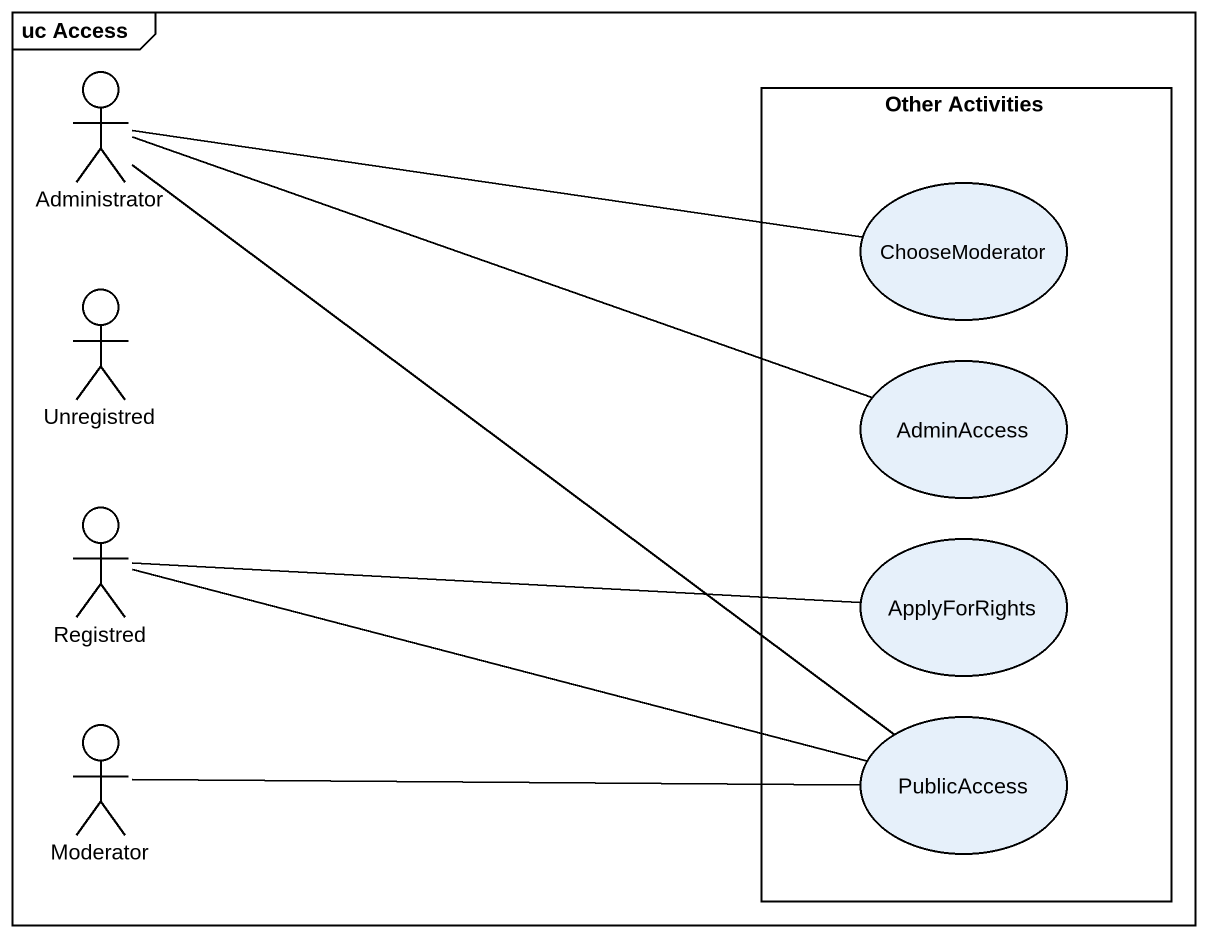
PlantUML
@startuml
mainframe uc Access
actor Administrator
rectangle "Other Activities" as Other_Activities {
  usecase ChooseModerator
  usecase AdminAccess
  usecase ApplyForRights
  usecase PublicAccess
}
actor Unregistred
actor Registred
actor Moderator
Administrator -right- ChooseModerator
Administrator -right- AdminAccess
Administrator -- PublicAccess
Registred -right- ApplyForRights
Registred -right- PublicAccess
Moderator -right- PublicAccess
@enduml
